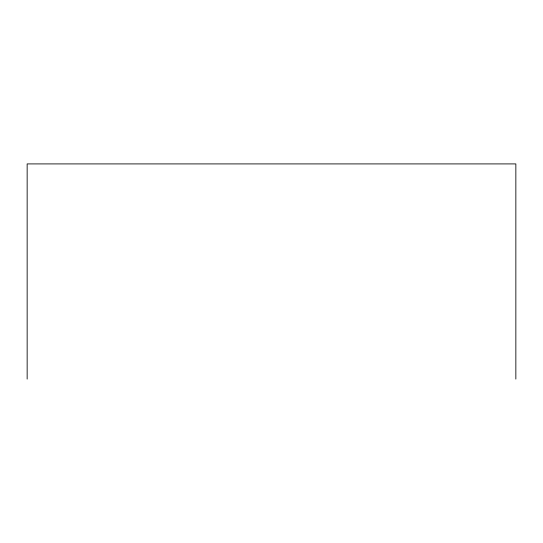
<?xml version="1.0" encoding="UTF-8"?>
<svg xmlns="http://www.w3.org/2000/svg" width="543" height="543" viewBox="0 0 543 543"><rect width="100%" height="100%" fill="white"/><g stroke="black" fill="none" stroke-linecap="round" stroke-linejoin="round"><path stroke-width="0.81" d="M515.85 379.089L515.85 163.911L27.15 163.911L27.15 379.089"/></g></svg>
